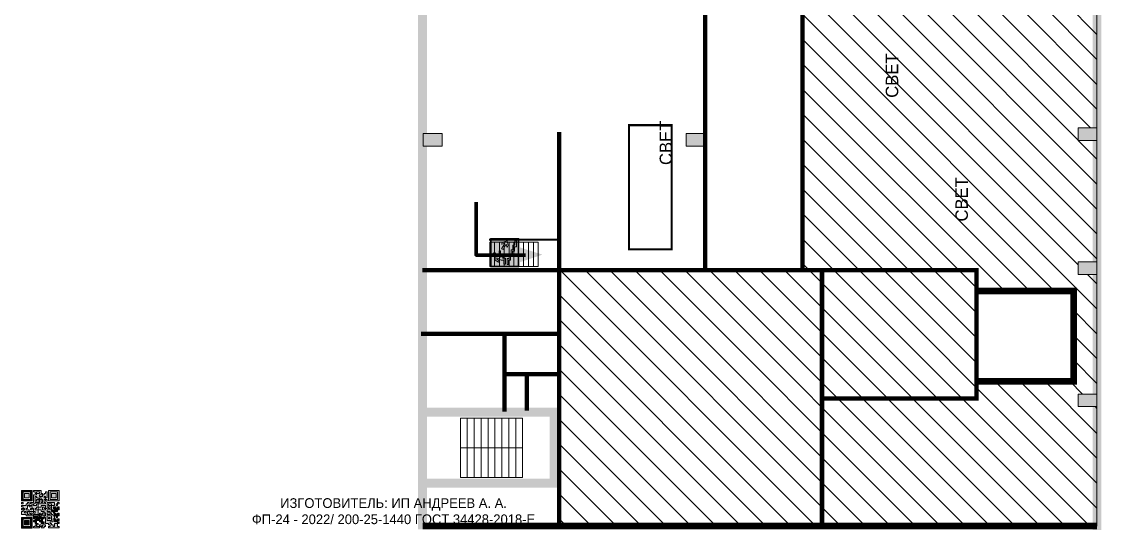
# Model space of a CAD drawing. Header units: millimetres. Extents: x 13114 to 67229, y 22859 to 38520.
# Drawn here: x 22505 to 22816.3, y 30514.3 to 30662 of the extents above; entities that cross this region are included whole.
import ezdxf

# ---------------------------------------------------------------- set-up
doc = ezdxf.new("R2010")
doc.units = ezdxf.units.MM
doc.layers.add('План_Штампы', color=7, linetype='Continuous')
doc.styles.add('обычный', font='arial.ttf')

# ---------------------------------------------------------------- blocks, each defined once
blk = doc.blocks.new('QR')
at = {"lineweight": 0}
h = blk.add_hatch(color=256, dxfattribs=at)
h.dxf.hatch_style = 1
h.paths.add_polyline_path([(9241.16, 2687.38), (9242.01, 2687.38), (9242.01, 2687.83), (9241.59, 2687.83), (9241.59, 2688.68), (9239.45, 2688.68), (9239.45, 2688.25), (9239.86, 2688.25), (9239.86, 2687.83), (9240.29, 2687.83), (9240.29, 2688.25), (9241.16, 2688.25), (9241.16, 2687.83), (9240.29, 2687.83), (9240.29, 2687.38), (9239.45, 2687.38), (9239.45, 2685.22), (9238.57, 2685.22), (9238.57, 2684.8), (9239.02, 2684.8), (9239.02, 2684.37), (9238.13, 2684.37), (9238.13, 2683.92), (9239.02, 2683.92), (9239.02, 2683.5), (9239.44, 2683.5), (9239.44, 2682.64), (9239.87, 2682.64), (9239.87, 2682.18), (9239.44, 2682.18), (9239.44, 2682.64), (9238.13, 2682.64), (9238.13, 2681.76), (9237.71, 2681.76), (9237.71, 2682.64), (9238.13, 2682.64), (9238.13, 2683.07), (9237.27, 2683.07), (9237.27, 2683.51), (9237.71, 2683.51), (9237.71, 2684.37), (9238.13, 2684.37), (9238.13, 2685.22), (9237.71, 2685.22), (9237.71, 2684.8), (9237.28, 2684.8), (9237.28, 2684.38), (9235.98, 2684.38), (9235.98, 2683.92), (9236.4, 2683.92), (9236.4, 2683.49), (9236.84, 2683.49), (9236.84, 2683.07), (9236.4, 2683.07), (9236.4, 2682.64), (9235.98, 2682.64), (9235.98, 2681.76), (9237.29, 2681.76), (9237.29, 2681.33), (9239.43, 2681.33), (9239.43, 2681.76), (9240.74, 2681.76), (9240.74, 2683.05), (9239.87, 2683.05), (9239.87, 2683.5), (9240.29, 2683.5), (9240.29, 2683.91), (9240.74, 2683.91), (9240.74, 2684.81), (9240.29, 2684.81), (9240.29, 2684.79), (9240.29, 2684.37), (9239.45, 2684.37), (9239.45, 2684.8), (9239.87, 2684.8), (9239.87, 2685.21), (9240.74, 2685.21), (9240.74, 2686.1), (9240.29, 2686.1), (9240.29, 2685.64), (9239.86, 2685.64), (9239.86, 2686.95), (9240.29, 2686.95), (9240.29, 2686.52), (9240.74, 2686.52), (9240.74, 2686.1), (9241.16, 2686.1), (9241.16, 2686.53), (9241.59, 2686.53), (9241.59, 2686.1), (9242.02, 2686.1), (9242.02, 2685.21), (9241.59, 2685.21), (9241.59, 2686.1), (9241.16, 2686.1), (9241.16, 2685.21), (9240.74, 2685.21), (9240.74, 2684.81), (9242.89, 2684.81), (9242.89, 2685.22), (9242.47, 2685.22), (9242.47, 2686.11), (9242.89, 2686.11), (9242.89, 2686.52), (9242.46, 2686.52), (9242.46, 2686.95), (9242.89, 2686.95), (9242.89, 2686.52), (9243.32, 2686.52), (9243.32, 2688.26), (9242.9, 2688.26), (9242.9, 2687.83), (9242.47, 2687.83), (9242.47, 2687.38), (9242.01, 2687.38), (9242.01, 2686.94), (9241.16, 2686.94)])
h.paths.add_polyline_path([(9239.02, 2682.18), (9239.02, 2681.76), (9238.54, 2681.76), (9238.54, 2682.18)], flags=16)
h.paths.add_polyline_path([(9237.27, 2682.65), (9237.27, 2682.19), (9236.83, 2682.19), (9236.83, 2682.65)], flags=16)
h = blk.add_hatch(color=256, dxfattribs=at)
h.dxf.hatch_style = 1
h.paths.add_polyline_path([(9238.15, 2687.83), (9236.83, 2687.83), (9236.83, 2686.52), (9238.15, 2686.52)], flags=0)
h.paths.add_polyline_path([(9239.01, 2685.65), (9239.01, 2688.68), (9235.98, 2688.68), (9235.98, 2685.65)])
h.paths.add_polyline_path([(9236.41, 2686.1), (9236.41, 2688.26), (9238.56, 2688.26), (9238.56, 2686.1)], flags=16)
h.paths.add_polyline_path([(9236.83, 2686.52), (9236.83, 2687.83), (9238.15, 2687.83), (9238.15, 2686.52)], flags=0)
h = blk.add_hatch(color=256, dxfattribs=at)
h.dxf.hatch_style = 1
h.paths.add_polyline_path([(9238.15, 2686.52), (9238.15, 2687.83), (9236.83, 2687.83), (9236.83, 2686.52)])
h.paths.add_polyline_path([(9245.91, 2686.52), (9245.91, 2687.83), (9244.59, 2687.83), (9244.59, 2686.52)], flags=0)
h.paths.add_polyline_path([(9246.77, 2685.65), (9246.77, 2688.68), (9243.74, 2688.68), (9243.74, 2685.65)])
h.paths.add_polyline_path([(9244.17, 2686.1), (9244.17, 2688.26), (9246.32, 2688.26), (9246.32, 2686.1)], flags=16)
h.paths.add_polyline_path([(9244.59, 2686.52), (9244.59, 2687.83), (9245.91, 2687.83), (9245.91, 2686.52)], flags=0)
h = blk.add_hatch(color=256, dxfattribs=at)
h.dxf.hatch_style = 1
h.paths.add_polyline_path([(9240.75, 2681.76), (9240.75, 2681.35), (9241.17, 2681.35), (9241.17, 2681.76)])
h.paths.add_polyline_path([(9241.6, 2682.18), (9241.17, 2682.18), (9241.17, 2681.76), (9241.6, 2681.76)])
h.paths.add_polyline_path([(9242.47, 2681.34), (9242.47, 2682.19), (9242.02, 2682.19), (9242.02, 2681.76), (9241.6, 2681.76), (9241.6, 2681.34)])
h.paths.add_polyline_path([(9239.87, 2678.3), (9239.44, 2678.3), (9239.44, 2677.89), (9241.17, 2677.89), (9241.17, 2678.3), (9240.28, 2678.3), (9240.28, 2678.73), (9239.87, 2678.73)])
h.paths.add_polyline_path([(9240.75, 2678.73), (9240.75, 2679.19), (9240.28, 2679.19), (9240.28, 2678.73)])
h.paths.add_polyline_path([(9241.6, 2678.73), (9241.17, 2678.73), (9241.17, 2678.3), (9241.6, 2678.3)])
h.paths.add_polyline_path([(9242.02, 2678.3), (9241.6, 2678.3), (9241.6, 2677.89), (9242.48, 2677.89), (9242.48, 2678.31), (9242.9, 2678.31), (9242.9, 2678.73), (9242.02, 2678.73)])
h.paths.add_polyline_path([(9246.36, 2684.37), (9246.36, 2684.79), (9245.93, 2684.79), (9245.93, 2684.37)])
h.paths.add_polyline_path([(9246.78, 2685.2), (9246.36, 2685.2), (9246.36, 2684.79), (9246.78, 2684.79)])
h.paths.add_polyline_path([(9245.91, 2687.83), (9244.59, 2687.83), (9244.59, 2686.52), (9245.91, 2686.52)])
h = blk.add_hatch(color=256, dxfattribs=at)
h.dxf.hatch_style = 1
h.paths.add_polyline_path([(9243.32, 2686.11), (9242.89, 2686.11), (9242.89, 2685.64), (9243.32, 2685.64)])
h.paths.add_polyline_path([(9239.02, 2683.07), (9239.02, 2683.5), (9238.56, 2683.5), (9238.56, 2683.07)])
h.paths.add_polyline_path([(9236.4, 2684.8), (9236.4, 2685.22), (9235.98, 2685.22), (9235.98, 2684.8)])
h.paths.add_polyline_path([(9236.4, 2683.07), (9236.4, 2683.49), (9235.98, 2683.49), (9235.98, 2683.07)])
h = blk.add_hatch(color=256, dxfattribs=at)
h.dxf.hatch_style = 1
h.paths.add_polyline_path([(9243.32, 2682.64), (9243.32, 2683.07), (9244.62, 2683.07), (9244.62, 2684.37), (9243.74, 2684.37), (9243.74, 2684.8), (9244.62, 2684.8), (9244.62, 2684.37), (9245.48, 2684.37), (9245.48, 2685.22), (9243.32, 2685.22), (9243.32, 2683.5), (9242.89, 2683.5), (9242.89, 2683.06), (9242.01, 2683.06), (9242.01, 2683.91), (9242.47, 2683.91), (9242.47, 2683.5), (9242.89, 2683.5), (9242.89, 2684.38), (9241.59, 2684.38), (9241.59, 2683.91), (9240.74, 2683.91), (9240.74, 2683.05), (9241.59, 2683.05), (9241.59, 2682.64), (9242.47, 2682.64), (9242.47, 2682.19), (9242.91, 2682.19), (9242.91, 2681.34), (9242.48, 2681.34), (9242.48, 2680.91), (9242.91, 2680.91), (9242.91, 2679.17), (9243.75, 2679.17), (9243.75, 2678.73), (9244.2, 2678.73), (9244.2, 2678.3), (9243.75, 2678.3), (9243.75, 2677.88), (9246.78, 2677.88), (9246.78, 2678.3), (9246.35, 2678.3), (9246.35, 2679.19), (9245.48, 2679.19), (9245.48, 2678.31), (9245.05, 2678.31), (9245.05, 2678.73), (9244.62, 2678.73), (9244.62, 2679.19), (9244.2, 2679.19), (9244.2, 2679.61), (9245.05, 2679.61), (9245.05, 2680.46), (9245.48, 2680.46), (9245.48, 2681.34), (9245.04, 2681.34), (9245.04, 2681.76), (9244.63, 2681.76), (9244.63, 2682.19), (9244.21, 2682.19), (9244.21, 2681.76), (9243.32, 2681.76), (9243.32, 2682.19), (9244.21, 2682.19), (9244.21, 2682.64)])
h.paths.add_polyline_path([(9243.75, 2683.49), (9243.75, 2683.92), (9244.21, 2683.92), (9244.21, 2683.49)], flags=16)
h.paths.add_polyline_path([(9243.32, 2681.34), (9244.63, 2681.34), (9244.63, 2680.04), (9243.32, 2680.04)], flags=16)
h.paths.add_polyline_path([(9243.76, 2680.89), (9244.18, 2680.89), (9244.18, 2680.48), (9243.76, 2680.48)], flags=0)
h = blk.add_hatch(color=256, dxfattribs=at)
h.dxf.hatch_style = 1
h.paths.add_polyline_path([(9246.36, 2683.07), (9246.78, 2683.07), (9246.78, 2683.92), (9246.36, 2683.92), (9246.36, 2683.49), (9245.92, 2683.49), (9245.92, 2683.92), (9245.06, 2683.92), (9245.06, 2683.49), (9245.48, 2683.49), (9245.48, 2683.07), (9244.62, 2683.07), (9244.62, 2682.65), (9245.05, 2682.65), (9245.05, 2682.18), (9245.48, 2682.18), (9245.48, 2682.65), (9246.36, 2682.65)])
h.paths.add_polyline_path([(9246.78, 2682.18), (9246.36, 2682.18), (9246.36, 2681.75), (9245.92, 2681.75), (9245.92, 2682.18), (9245.48, 2682.18), (9245.48, 2681.34), (9245.48, 2681.34), (9245.94, 2681.34), (9245.94, 2680.91), (9246.36, 2680.91), (9246.36, 2681.34), (9246.78, 2681.34)])
h = blk.add_hatch(color=256, dxfattribs=at)
h.dxf.hatch_style = 1
h.paths.add_polyline_path([(9235.98, 2680.9), (9235.98, 2677.86), (9239.02, 2677.86), (9239.02, 2680.9)])
h.paths.add_polyline_path([(9238.57, 2680.48), (9238.57, 2678.32), (9236.41, 2678.32), (9236.41, 2680.48)], flags=16)
h.paths.add_polyline_path([(9238.15, 2680.05), (9238.15, 2678.74), (9236.83, 2678.74), (9236.83, 2680.05)], flags=0)
h = blk.add_hatch(color=256, dxfattribs=at)
h.dxf.hatch_style = 1
h.paths.add_polyline_path([(9242.02, 2680.46), (9242.48, 2680.46), (9242.48, 2680.91), (9241.58, 2680.91), (9241.58, 2681.35), (9241.17, 2681.35), (9241.17, 2680.91), (9240.75, 2680.91), (9240.75, 2681.33), (9239.43, 2681.33), (9239.43, 2680.46), (9239.86, 2680.46), (9239.86, 2680.92), (9240.3, 2680.92), (9240.3, 2680.46), (9239.86, 2680.46), (9239.86, 2680.04), (9239.44, 2680.04), (9239.44, 2679.62), (9239.86, 2679.62), (9239.86, 2679.19), (9240.29, 2679.19), (9240.29, 2680.03), (9241.18, 2680.03), (9241.18, 2680.47), (9241.6, 2680.47), (9241.6, 2680.03), (9241.18, 2680.03), (9241.18, 2679.61), (9241.6, 2679.61), (9241.6, 2679.19), (9242.47, 2679.19), (9242.47, 2679.6), (9242.02, 2679.6)])
h = blk.add_hatch(color=256, dxfattribs=at)
h.dxf.hatch_style = 1
h.paths.add_polyline_path([(9244.18, 2680.48), (9244.18, 2680.89), (9243.76, 2680.89), (9243.76, 2680.48)])
h = blk.add_hatch(color=256, dxfattribs=at)
h.dxf.hatch_style = 1
h.paths.add_polyline_path([(9245.93, 2680.04), (9245.93, 2680.46), (9245.48, 2680.46), (9245.48, 2679.62), (9246.35, 2679.62), (9246.35, 2680.04)])
h.paths.add_polyline_path([(9246.78, 2680.04), (9246.78, 2680.46), (9246.35, 2680.46), (9246.35, 2680.04)])
h.paths.add_polyline_path([(9246.78, 2679.18), (9246.78, 2679.62), (9246.35, 2679.62), (9246.35, 2679.18)])
h = blk.add_hatch(color=256, dxfattribs=at)
h.dxf.hatch_style = 1
h.paths.add_polyline_path([(9238.15, 2680.05), (9236.83, 2680.05), (9236.83, 2678.74), (9238.15, 2678.74)])
for points in [[(9237.71, 2685.22), (9238.13, 2685.22), (9238.13, 2684.37), (9237.71, 2684.37), (9237.71, 2683.51), (9237.27, 2683.51), (9237.27, 2683.07), (9238.13, 2683.07), (9238.13, 2682.64), (9237.71, 2682.64), (9237.71, 2681.76), (9238.13, 2681.76), (9238.13, 2682.64), (9239.44, 2682.64), (9239.44, 2683.5), (9239.02, 2683.5), (9239.02, 2683.07), (9238.56, 2683.07), (9238.56, 2683.5), (9239.02, 2683.5), (9239.02, 2683.92), (9238.13, 2683.92), (9238.13, 2684.37), (9239.02, 2684.37), (9239.02, 2684.8), (9238.57, 2684.8), (9238.57, 2685.22), (9239.45, 2685.22), (9239.45, 2687.38), (9240.29, 2687.38), (9240.29, 2687.83), (9239.86, 2687.83), (9239.86, 2688.25), (9239.45, 2688.25), (9239.45, 2688.68), (9241.59, 2688.68), (9241.59, 2687.83), (9242.01, 2687.83), (9242.01, 2687.38), (9242.47, 2687.38), (9242.47, 2687.83), (9242.9, 2687.83), (9242.9, 2688.26), (9243.32, 2688.26), (9243.32, 2686.52), (9242.89, 2686.52), (9242.89, 2686.11), (9243.32, 2686.11), (9243.32, 2685.64), (9242.89, 2685.64), (9242.89, 2686.11), (9242.47, 2686.11), (9242.47, 2685.22), (9242.89, 2685.22), (9242.89, 2684.81), (9240.74, 2684.81), (9240.74, 2683.91), (9241.59, 2683.91), (9241.59, 2684.38), (9242.89, 2684.38), (9242.89, 2683.5), (9242.47, 2683.5), (9242.47, 2683.91), (9242.01, 2683.91), (9242.01, 2683.06), (9242.89, 2683.06), (9242.89, 2683.5), (9243.32, 2683.5), (9243.32, 2685.22), (9245.48, 2685.22), (9245.48, 2684.37), (9244.62, 2684.37), (9244.62, 2683.07), (9245.48, 2683.07), (9245.48, 2683.49), (9245.06, 2683.49), (9245.06, 2683.92), (9245.92, 2683.92), (9245.92, 2683.49), (9246.36, 2683.49), (9246.36, 2683.92), (9246.78, 2683.92), (9246.78, 2683.07), (9246.36, 2683.07), (9246.36, 2682.65), (9245.48, 2682.65), (9245.48, 2682.18), (9245.92, 2682.18), (9245.92, 2681.75), (9246.36, 2681.75), (9246.36, 2682.18), (9246.78, 2682.18), (9246.78, 2681.34), (9246.36, 2681.34), (9246.36, 2680.91), (9245.94, 2680.91), (9245.94, 2681.34), (9245.48, 2681.34), (9245.48, 2680.46), (9245.93, 2680.46), (9245.93, 2680.04), (9246.35, 2680.04), (9246.35, 2680.46), (9246.78, 2680.46), (9246.78, 2680.04), (9246.78, 2680.04), (9246.35, 2680.04), (9246.35, 2679.62), (9246.78, 2679.62), (9246.78, 2679.18), (9246.35, 2679.18), (9246.35, 2678.3), (9246.78, 2678.3), (9246.78, 2677.88), (9243.75, 2677.88), (9243.75, 2678.3), (9244.2, 2678.3), (9244.2, 2678.73), (9243.75, 2678.73), (9243.75, 2679.17), (9242.91, 2679.17), (9242.91, 2680.91), (9242.48, 2680.91), (9242.48, 2680.46), (9242.02, 2680.46), (9242.02, 2679.6), (9242.47, 2679.6), (9242.47, 2679.19), (9241.6, 2679.19), (9241.6, 2679.61), (9241.18, 2679.61), (9241.18, 2680.03), (9240.29, 2680.03), (9240.29, 2679.19), (9240.75, 2679.19), (9240.75, 2678.73), (9240.28, 2678.73), (9240.28, 2678.3), (9241.17, 2678.3), (9241.17, 2678.73), (9241.6, 2678.73), (9241.6, 2678.3), (9242.02, 2678.3), (9242.02, 2678.73), (9242.9, 2678.73), (9242.9, 2678.31), (9242.48, 2678.31), (9242.48, 2677.89), (9241.6, 2677.89), (9241.6, 2678.3), (9241.17, 2678.3), (9241.17, 2677.89), (9239.44, 2677.89), (9239.44, 2678.3), (9239.87, 2678.3), (9239.87, 2678.73), (9240.28, 2678.73), (9240.28, 2679.19), (9240.29, 2679.19), (9239.86, 2679.19), (9239.86, 2679.62), (9239.44, 2679.62), (9239.44, 2680.04), (9239.86, 2680.04), (9239.86, 2680.46), (9239.43, 2680.46), (9239.43, 2681.33), (9237.29, 2681.33), (9237.29, 2681.76), (9235.98, 2681.76), (9235.98, 2682.64), (9236.4, 2682.64), (9236.4, 2683.07), (9235.98, 2683.07), (9235.98, 2683.49), (9236.4, 2683.49), (9236.4, 2683.92), (9235.98, 2683.92), (9235.98, 2684.38), (9237.28, 2684.38), (9237.28, 2684.8), (9237.71, 2684.8), (9237.71, 2685.22), (9237.92, 2685.22)], [(9240.74, 2686.1), (9240.74, 2686.52), (9240.29, 2686.52), (9240.29, 2686.95), (9239.86, 2686.95), (9239.86, 2685.64), (9240.29, 2685.64), (9240.29, 2686.1), (9240.74, 2686.1), (9240.74, 2686.52)], [(9240.74, 2685.21), (9239.87, 2685.21), (9239.87, 2684.8), (9239.45, 2684.8), (9239.45, 2684.37), (9240.29, 2684.37), (9240.29, 2684.79), (9240.29, 2684.81), (9240.74, 2684.81), (9240.74, 2685.21), (9239.87, 2685.21)], [(9240.74, 2683.91), (9240.29, 2683.91), (9240.29, 2683.5), (9239.87, 2683.5), (9239.87, 2683.05), (9240.74, 2683.05), (9240.74, 2683.91)], [(9244.62, 2684.37), (9244.62, 2684.8), (9243.74, 2684.8), (9243.74, 2684.37), (9244.62, 2684.37)], [(9240.74, 2683.05), (9240.74, 2681.76), (9239.43, 2681.76), (9239.43, 2681.33), (9240.75, 2681.33), (9240.75, 2681.35), (9240.75, 2680.91), (9241.17, 2680.91), (9241.17, 2681.35), (9241.58, 2681.35), (9241.58, 2680.91), (9242.48, 2680.91), (9242.48, 2681.34), (9242.91, 2681.34), (9242.91, 2682.19), (9242.47, 2682.19), (9242.47, 2682.64), (9241.59, 2682.64), (9241.59, 2683.05), (9240.74, 2683.05)], [(9239.86, 2680.46), (9239.86, 2680.92), (9240.3, 2680.92), (9240.3, 2680.46), (9239.86, 2680.46)], [(9241.6, 2681.76), (9242.02, 2681.76), (9242.02, 2682.19), (9242.47, 2682.19), (9242.47, 2681.34), (9241.6, 2681.34), (9241.6, 2681.76)], [(9244.62, 2683.07), (9243.32, 2683.07), (9243.32, 2682.64), (9244.21, 2682.64), (9244.21, 2682.19), (9243.32, 2682.19), (9243.32, 2681.76), (9244.21, 2681.76), (9244.21, 2682.19), (9244.63, 2682.19), (9244.63, 2681.76), (9245.04, 2681.76), (9245.04, 2681.34), (9245.48, 2681.34)], [(9245.48, 2680.46), (9245.05, 2680.46), (9245.05, 2679.61), (9244.2, 2679.61), (9244.2, 2679.19), (9244.62, 2679.19), (9244.62, 2678.73), (9245.05, 2678.73), (9245.05, 2678.31), (9245.48, 2678.31), (9245.48, 2679.19), (9246.35, 2679.19), (9246.35, 2679.07)], [(9245.48, 2682.18), (9245.05, 2682.18), (9245.05, 2682.65), (9244.62, 2682.65), (9244.62, 2683.07)], [(9245.48, 2682.18), (9245.48, 2681.34)], [(9246.35, 2679.62), (9245.48, 2679.62), (9245.48, 2680.46)], [(9245.48, 2680.46), (9245.48, 2679.62), (9246.35, 2679.62), (9246.35, 2680.04), (9245.93, 2680.04), (9245.93, 2680.46), (9245.48, 2680.46), (9245.48, 2679.62)], [(9246.35, 2679.62), (9246.35, 2679.18)]]:
    blk.add_lwpolyline(points, dxfattribs=at)
for points in [[(9235.98, 2685.65), (9239.01, 2685.65), (9239.01, 2688.68), (9235.98, 2688.68)], [(9236.41, 2688.26), (9238.56, 2688.26), (9238.56, 2686.1), (9236.41, 2686.1)], [(9236.83, 2687.83), (9238.15, 2687.83), (9238.15, 2686.52), (9236.83, 2686.52)], [(9240.29, 2687.83), (9241.16, 2687.83), (9241.16, 2688.25), (9240.29, 2688.25)], [(9240.29, 2688.25), (9241.16, 2688.25), (9241.16, 2687.83), (9240.29, 2687.83)], [(9242.01, 2687.38), (9241.16, 2687.38), (9241.16, 2686.94), (9242.01, 2686.94)], [(9241.16, 2687.38), (9242.01, 2687.38), (9242.01, 2686.94), (9241.16, 2686.94)], [(9241.16, 2686.53), (9241.59, 2686.53), (9241.59, 2686.1), (9241.16, 2686.1)], [(9242.89, 2686.52), (9242.46, 2686.52), (9242.46, 2686.95), (9242.89, 2686.95)], [(9243.74, 2685.65), (9246.77, 2685.65), (9246.77, 2688.68), (9243.74, 2688.68)], [(9244.17, 2688.26), (9246.32, 2688.26), (9246.32, 2686.1), (9244.17, 2686.1)], [(9244.59, 2687.83), (9245.91, 2687.83), (9245.91, 2686.52), (9244.59, 2686.52)], [(9235.98, 2684.8), (9236.4, 2684.8), (9236.4, 2685.22), (9235.98, 2685.22)], [(9236.4, 2683.07), (9236.84, 2683.07), (9236.84, 2683.49), (9236.4, 2683.49)], [(9241.16, 2686.1), (9240.74, 2686.1), (9240.74, 2685.21), (9241.16, 2685.21)], [(9241.59, 2686.1), (9242.02, 2686.1), (9242.02, 2685.21), (9241.59, 2685.21)], [(9243.75, 2683.92), (9244.21, 2683.92), (9244.21, 2683.49), (9243.75, 2683.49)], [(9245.93, 2684.79), (9246.36, 2684.79), (9246.36, 2684.37), (9245.93, 2684.37)], [(9246.36, 2685.2), (9246.78, 2685.2), (9246.78, 2684.79), (9246.36, 2684.79)], [(9235.98, 2677.86), (9239.02, 2677.86), (9239.02, 2680.9), (9235.98, 2680.9)], [(9236.41, 2680.48), (9238.57, 2680.48), (9238.57, 2678.32), (9236.41, 2678.32)], [(9236.83, 2682.19), (9237.27, 2682.19), (9237.27, 2682.65), (9236.83, 2682.65)], [(9238.54, 2682.18), (9239.02, 2682.18), (9239.02, 2681.76), (9238.54, 2681.76)], [(9239.44, 2682.64), (9239.87, 2682.64), (9239.87, 2682.18), (9239.44, 2682.18)], [(9240.75, 2681.76), (9241.17, 2681.76), (9241.17, 2681.35), (9240.75, 2681.35)], [(9241.17, 2682.18), (9241.6, 2682.18), (9241.6, 2681.76), (9241.17, 2681.76)], [(9241.18, 2680.03), (9241.6, 2680.03), (9241.6, 2680.47), (9241.18, 2680.47)], [(9243.32, 2680.04), (9244.63, 2680.04), (9244.63, 2681.34), (9243.32, 2681.34)], [(9243.76, 2680.89), (9244.18, 2680.89), (9244.18, 2680.48), (9243.76, 2680.48)], [(9236.83, 2680.05), (9238.15, 2680.05), (9238.15, 2678.74), (9236.83, 2678.74)]]:
    blk.add_lwpolyline(points, close=True, dxfattribs=at)
blk = doc.blocks.new('вниз')
at = {"lineweight": 0, "true_color": 0xffffff}
h = blk.add_hatch(color=7, dxfattribs=at)
h.dxf.hatch_style = 1
h.paths.add_polyline_path([(40994.51, -4472.22), (40986.51, -4472.22), (40986.51, -4480.22), (40994.51, -4480.22)])
h.paths.add_polyline_path([(40994.31, -4472.42), (40994.31, -4480.01), (40986.71, -4480.01), (40986.71, -4472.42)], flags=16)
h.paths.add_polyline_path([(40988.43, -4473.53), (40989.43, -4473.53), (40990.19, -4473.96), (40990.19, -4474.6), (40991, -4474.6), (40991, -4475.06), (40989.73, -4475.06), (40989.73, -4474.46), (40989.3, -4475.18), (40990.17, -4475.7), (40990.17, -4477.11), (40989.63, -4477.11), (40989.63, -4476.01), (40988.94, -4475.59), (40988.94, -4476.46), (40988.94, -4476.46), (40987.47, -4476.46), (40987.26, -4476.46), (40987.26, -4475.92), (40988.4, -4475.92), (40988.4, -4475.2), (40989.1, -4473.99), (40988.66, -4473.99), (40988.24, -4474.7), (40987.86, -4474.47), (40988.41, -4473.56)], flags=0)
h.paths.add_polyline_path([(40990.55, -4473.29, -1), (40989.69, -4473.29, -1)], flags=0)
h.paths.add_polyline_path([(40988.85, -4476.89), (40988.85, -4477.43), (40990.1, -4477.43), (40990.1, -4477.99), (40991.34, -4477.99), (40991.34, -4478.54), (40992.59, -4478.54), (40992.59, -4479.09), (40993.83, -4479.09), (40993.83, -4479.52), (40992.17, -4479.52), (40992.17, -4478.97), (40990.91, -4478.97), (40990.91, -4478.41), (40989.68, -4478.41), (40989.68, -4477.86), (40988.43, -4477.86), (40988.43, -4477.31), (40987.6, -4477.31), (40987.18, -4477.31), (40987.18, -4476.89)], flags=0)
h.paths.add_polyline_path([(40991.61, -4475.33), (40993.12, -4476.2), (40992.9, -4475.27), (40993.48, -4475.6), (40993.83, -4476.88), (40992.56, -4477.22), (40991.97, -4476.88), (40992.9, -4476.61), (40991.38, -4475.74), (40991.58, -4475.39)], flags=0)
h.paths.add_polyline_path([(40990.19, -4473.96), (40989.43, -4473.53), (40988.43, -4473.53), (40988.41, -4473.56), (40987.86, -4474.47), (40988.24, -4474.7), (40988.66, -4473.99), (40989.1, -4473.99), (40988.4, -4475.2), (40988.4, -4475.92), (40987.26, -4475.92), (40987.26, -4476.46), (40987.47, -4476.46), (40988.94, -4476.46), (40988.94, -4476.27), (40988.94, -4475.59), (40989.63, -4476.01), (40989.63, -4477.11), (40990.17, -4477.11), (40990.17, -4475.7), (40989.3, -4475.18), (40989.73, -4474.46), (40989.73, -4475.06), (40991, -4475.06), (40991, -4474.6), (40990.19, -4474.6)], flags=0)
h.paths.add_polyline_path([(40990.55, -4473.29, 1), (40989.69, -4473.29, 1)], flags=0)
h.paths.add_polyline_path([(40991.61, -4475.33), (40991.58, -4475.39), (40991.38, -4475.74), (40992.9, -4476.61), (40991.97, -4476.88), (40992.56, -4477.22), (40993.83, -4476.88), (40993.48, -4475.6), (40992.9, -4475.27), (40993.12, -4476.2)], flags=0)
h.paths.add_polyline_path([(40990.1, -4477.43), (40988.85, -4477.43), (40988.85, -4476.89), (40987.18, -4476.89), (40987.18, -4477.31), (40987.6, -4477.31), (40988.43, -4477.31), (40988.43, -4477.86), (40989.68, -4477.86), (40989.68, -4478.41), (40990.91, -4478.41), (40990.91, -4478.97), (40992.17, -4478.97), (40992.17, -4479.52), (40993.83, -4479.52), (40993.83, -4479.09), (40992.59, -4479.09), (40992.59, -4478.54), (40991.34, -4478.54), (40991.34, -4477.99), (40990.1, -4477.99)], flags=0)
at = {"lineweight": 0}
h = blk.add_hatch(color=126, dxfattribs=at)
h.dxf.hatch_style = 1
h.paths.add_polyline_path([(40994.31, -4472.42), (40986.71, -4472.42), (40986.71, -4480.01), (40994.31, -4480.01)])
h.paths.add_polyline_path([(40988.43, -4473.53), (40989.43, -4473.53), (40990.19, -4473.96), (40990.19, -4474.6), (40991, -4474.6), (40991, -4475.06), (40989.73, -4475.06), (40989.73, -4474.46), (40989.3, -4475.18), (40990.17, -4475.7), (40990.17, -4477.11), (40989.63, -4477.11), (40989.63, -4476.01), (40988.94, -4475.59), (40988.94, -4476.46), (40988.94, -4476.46), (40987.47, -4476.46), (40987.26, -4476.46), (40987.26, -4475.92), (40988.4, -4475.92), (40988.4, -4475.2), (40989.1, -4473.99), (40988.66, -4473.99), (40988.24, -4474.7), (40987.86, -4474.47), (40988.41, -4473.56)], flags=16)
h.paths.add_polyline_path([(40990.55, -4473.29, -1), (40989.69, -4473.29, -1)], flags=16)
h.paths.add_polyline_path([(40988.85, -4476.89), (40988.85, -4477.43), (40990.1, -4477.43), (40990.1, -4477.99), (40991.34, -4477.99), (40991.34, -4478.54), (40992.59, -4478.54), (40992.59, -4479.09), (40993.83, -4479.09), (40993.83, -4479.52), (40992.17, -4479.52), (40992.17, -4478.97), (40990.91, -4478.97), (40990.91, -4478.41), (40989.68, -4478.41), (40989.68, -4477.86), (40988.43, -4477.86), (40988.43, -4477.31), (40987.6, -4477.31), (40987.18, -4477.31), (40987.18, -4476.89)], flags=16)
h.paths.add_polyline_path([(40991.61, -4475.33), (40993.12, -4476.2), (40992.9, -4475.27), (40993.48, -4475.6), (40993.83, -4476.88), (40992.56, -4477.22), (40991.97, -4476.88), (40992.9, -4476.61), (40991.38, -4475.74), (40991.58, -4475.39)], flags=16)
at = {"lineweight": 0, "true_color": 0xffffff}
h = blk.add_hatch(color=7, dxfattribs=at)
h.dxf.hatch_style = 1
h.paths.add_polyline_path([(40989.73, -4474.46), (40989.73, -4475.06), (40991, -4475.06), (40991, -4474.6), (40990.19, -4474.6), (40990.19, -4473.96), (40989.43, -4473.53), (40988.43, -4473.53), (40988.41, -4473.56), (40987.86, -4474.47), (40988.24, -4474.7), (40988.66, -4473.99), (40989.1, -4473.99), (40988.4, -4475.2), (40988.4, -4475.92), (40987.26, -4475.92), (40987.26, -4476.46), (40987.47, -4476.46), (40988.94, -4476.46), (40988.94, -4475.59), (40989.63, -4476.01), (40989.63, -4477.11), (40990.17, -4477.11), (40990.17, -4475.7), (40989.3, -4475.18)])
h.paths.add_polyline_path([(40989.69, -4473.29, 1), (40990.55, -4473.29, 1)])
h.paths.add_polyline_path([(40991.61, -4475.33), (40991.58, -4475.39), (40991.38, -4475.74), (40992.9, -4476.61), (40991.97, -4476.88), (40992.56, -4477.22), (40993.83, -4476.88), (40993.48, -4475.6), (40992.9, -4475.27), (40993.12, -4476.2)])
h.paths.add_polyline_path([(40990.1, -4477.43), (40988.85, -4477.43), (40988.85, -4476.89), (40987.18, -4476.89), (40987.18, -4477.31), (40987.6, -4477.31), (40988.43, -4477.31), (40988.43, -4477.86), (40989.68, -4477.86), (40989.68, -4478.41), (40990.91, -4478.41), (40990.91, -4478.97), (40992.17, -4478.97), (40992.17, -4479.52), (40993.83, -4479.52), (40993.83, -4479.09), (40992.59, -4479.09), (40992.59, -4478.54), (40991.34, -4478.54), (40991.34, -4477.99), (40990.1, -4477.99)])
at = {"color": 126, "lineweight": 0}
for points in [[(40986.51, -4472.22), (40994.51, -4472.22), (40994.51, -4480.22), (40986.51, -4480.22)], [(40986.71, -4472.42), (40994.31, -4472.42), (40994.31, -4480.01), (40986.71, -4480.01)]]:
    blk.add_lwpolyline(points, close=True, dxfattribs=at)
for points in [[(40987.47, -4476.46), (40987.26, -4476.46), (40987.26, -4475.92), (40988.4, -4475.92), (40988.4, -4475.2), (40989.1, -4473.99), (40988.66, -4473.99), (40988.24, -4474.7), (40987.86, -4474.47), (40988.41, -4473.56), (40988.43, -4473.53), (40989.43, -4473.53), (40990.19, -4473.96), (40990.19, -4474.6), (40991, -4474.6), (40991, -4475.06), (40989.73, -4475.06), (40989.73, -4474.46), (40989.3, -4475.18), (40990.17, -4475.7), (40990.17, -4477.11), (40989.63, -4477.11), (40989.63, -4476.01), (40988.94, -4475.59), (40988.94, -4476.46)], [(40987.6, -4477.31), (40987.18, -4477.31), (40987.18, -4476.89), (40988.85, -4476.89), (40988.85, -4477.43), (40990.1, -4477.43), (40990.1, -4477.99), (40991.34, -4477.99), (40991.34, -4478.54), (40992.59, -4478.54), (40992.59, -4479.09), (40993.83, -4479.09), (40993.83, -4479.52), (40992.17, -4479.52), (40992.17, -4478.97), (40990.91, -4478.97), (40990.91, -4478.41), (40989.68, -4478.41), (40989.68, -4477.86), (40988.43, -4477.86), (40988.43, -4477.31), (40987.6, -4477.31)], [(40987.47, -4476.46), (40988.94, -4476.46), (40988.94, -4476.27)], [(40991.58, -4475.39), (40991.38, -4475.74), (40992.9, -4476.61), (40991.97, -4476.88), (40992.56, -4477.22), (40993.83, -4476.88), (40993.48, -4475.6), (40992.9, -4475.27), (40993.12, -4476.2), (40991.61, -4475.33), (40991.58, -4475.39)]]:
    blk.add_lwpolyline(points, dxfattribs=at)
blk.add_circle((40990.12, -4473.29), 0.432, dxfattribs=at)

msp = doc.modelspace()

# ---------------------------------------------------------------- hatches: boundary and pattern name
at = {"lineweight": 0}
h = msp.add_hatch(dxfattribs=at)
h.set_pattern_fill('ANSI31', color=256, scale=1.6, angle=90)
h.set_pattern_definition([(135, (36525.786, -2902.4), (-3.59210245, -3.59210245), [])])
h.paths.add_polyline_path([(22702.08, 30590.39), (22660.01, 30590.39), (22660.01, 30516.67), (22815.02, 30516.67), (22735.74, 30517.12), (22735.74, 30590.39)])
h.paths.add_polyline_path([(22735.74, 30553.42), (22735.74, 30517.12), (22815.02, 30516.67), (22815.02, 30551.09), (22809.56, 30551.09), (22809.56, 30554.7), (22815.02, 30554.7), (22815.02, 30589.22), (22809.56, 30589.22), (22809.56, 30592.82), (22815.02, 30592.82), (22815.02, 30627.83), (22809.56, 30627.83), (22809.56, 30631.44), (22815.02, 30631.44), (22815.02, 30667.54), (22730.63, 30667.54), (22730.11, 30590.39), (22735.74, 30590.39), (22780.28, 30590.39), (22780.28, 30584.42), (22808.33, 30584.42), (22808.33, 30558.42), (22780.28, 30558.42), (22780.28, 30553.42)])
h.paths.add_polyline_path([(22735.74, 30590.39), (22735.74, 30553.42), (22780.28, 30553.42), (22780.28, 30590.39)], flags=17)
h.paths.add_polyline_path([(22730.63, 30706.17), (22730.63, 30668.14), (22743.95, 30668.14), (22743.95, 30706.17)])
h.paths.add_polyline_path([(22693.76, 30544.89), (22693.76, 30559.81), (22685.43, 30559.81), (22685.43, 30544.89)], flags=24)
h.paths.add_polyline_path([(22779.02, 30528.6), (22779.02, 30543.52), (22770.69, 30543.52), (22770.69, 30528.6)], flags=24)
h.paths.add_polyline_path([(22770.54, 30620.58), (22770.54, 30635.5), (22762.2, 30635.5), (22762.2, 30620.58)], flags=24)
h.paths.add_polyline_path([(22758.94, 30564.26), (22758.94, 30579.18), (22750.61, 30579.18), (22750.61, 30564.26)], flags=24)
h.paths.add_polyline_path([(22742, 30678.47), (22742, 30693.39), (22733.67, 30693.39), (22733.67, 30678.47)], flags=24)
h = msp.add_hatch(color=256, dxfattribs=at)
h.dxf.hatch_style = 1
h.paths.add_polyline_path([(22809.56, 30627.83), (22815.02, 30627.83), (22815.02, 30631.44), (22809.56, 30631.44)])
h = msp.add_hatch(color=256, dxfattribs=at)
h.dxf.hatch_style = 1
h.paths.add_polyline_path([(22620.75, 30626.18), (22626.22, 30626.18), (22626.22, 30629.79), (22620.75, 30629.79)])
h = msp.add_hatch(color=256, dxfattribs=at)
h.dxf.hatch_style = 1
h.paths.add_polyline_path([(22696.62, 30626.18), (22702.08, 30626.18), (22702.08, 30629.79), (22696.62, 30629.79)])
h = msp.add_hatch(color=256, dxfattribs=at)
h.dxf.hatch_style = 1
h.paths.add_polyline_path([(22809.56, 30589.22), (22815.02, 30589.22), (22815.02, 30592.82), (22809.56, 30592.82)])
h = msp.add_hatch(color=256, dxfattribs=at)
h.dxf.hatch_style = 1
h.paths.add_polyline_path([(22809.56, 30551.09), (22815.02, 30551.09), (22815.02, 30554.7), (22809.56, 30554.7)])

# ---------------------------------------------------------------- linework, layer by layer
for points, const_width in [([(22620.6, 30515.7), (22620.57, 30824.64)], 2.56), ([(22702.08, 30590.39), (22702.08, 30823.27), (22736.05, 30823.27), (22621.71, 30823.27)], 1.28), ([(22815.02, 30824.55), (22815.02, 30515.56)], 2.56), ([(22730.11, 30590.39), (22730.11, 30667.54)], 1.28), ([(22660.01, 30516.67), (22660.01, 30630.23), (22660.01, 30590.39), (22620.5, 30590.39), (22780.28, 30590.39), (22780.28, 30553.42), (22735.74, 30553.42), (22735.74, 30590.39), (22735.74, 30517.12)], 1.28), ([(22639.8, 30599.2), (22659.38, 30599.2)], 0.64), ([(22780.28, 30558.42), (22808.33, 30558.42), (22808.33, 30584.42), (22780.28, 30584.42)], 1.92), ([(22660.01, 30572.07), (22620.16, 30572.07), (22644.24, 30572.07), (22644.24, 30549.63), (22644.24, 30560.47), (22660.01, 30560.47), (22650.66, 30560.47), (22650.66, 30549.97)], 1.28), ([(22620.62, 30529.04), (22658.54, 30529.04), (22658.54, 30549.48), (22620.41, 30549.48)], 2.56), ([(22620.62, 30516.67), (22815.02, 30516.67)], 1.92)]:
    msp.add_lwpolyline(points, dxfattribs=dict(at, const_width=const_width))
msp.add_lwpolyline([(22730.11, 30667.54), (22815.02, 30667.54), (22815.02, 30516.67), (22735.74, 30517.12), (22735.74, 30590.39), (22702.08, 30590.39), (22702.08, 30823.27), (22736.05, 30823.27), (22736.05, 30706.77), (22730.63, 30706.17), (22730.63, 30668.14), (22730.11, 30590.39)], dxfattribs=at)
at = {"lineweight": 0, "const_width": 0.64}
msp.add_lwpolyline([(22680.12, 30596.43), (22680.12, 30632.19), (22692.4, 30632.19), (22692.4, 30596.43)], close=True, dxfattribs=at)
at = {"lineweight": 0}
for points in [[(22815.02, 30627.83), (22815.02, 30631.44), (22809.56, 30631.44), (22809.56, 30627.83)], [(22626.22, 30626.18), (22626.22, 30629.79), (22620.75, 30629.79), (22620.75, 30626.18)], [(22702.08, 30626.18), (22702.08, 30629.79), (22696.62, 30629.79), (22696.62, 30626.18)], [(22641.35, 30591.5), (22641.35, 30598.53), (22639.95, 30598.53), (22639.95, 30591.5)], [(22642.75, 30591.5), (22642.75, 30598.53), (22641.35, 30598.53), (22641.35, 30591.5)], [(22644.15, 30591.5), (22644.15, 30598.53), (22642.75, 30598.53), (22642.75, 30591.5)], [(22645.54, 30591.5), (22645.54, 30598.53), (22644.15, 30598.53), (22644.15, 30591.5)], [(22646.94, 30591.5), (22646.94, 30598.53), (22645.54, 30598.53), (22645.54, 30591.5)], [(22648.34, 30591.5), (22648.34, 30598.53), (22646.94, 30598.53), (22646.94, 30591.5)], [(22649.74, 30591.5), (22649.74, 30598.53), (22648.34, 30598.53), (22648.34, 30591.5)], [(22651.14, 30591.5), (22651.14, 30598.53), (22649.74, 30598.53), (22649.74, 30591.5)], [(22652.54, 30591.5), (22652.54, 30598.53), (22651.14, 30598.53), (22651.14, 30591.5)], [(22653.93, 30591.5), (22653.93, 30598.53), (22652.54, 30598.53), (22652.54, 30591.5)], [(22815.02, 30589.22), (22815.02, 30592.82), (22809.56, 30592.82), (22809.56, 30589.22)], [(22815.02, 30551.09), (22815.02, 30554.7), (22809.56, 30554.7), (22809.56, 30551.09)], [(22633.51, 30539.23), (22633.51, 30547.81), (22631.52, 30547.81), (22631.52, 30539.23)], [(22635.5, 30539.23), (22635.5, 30547.81), (22633.51, 30547.81), (22633.51, 30539.23)], [(22637.5, 30539.23), (22637.5, 30547.81), (22635.5, 30547.81), (22635.5, 30539.23)], [(22639.49, 30539.23), (22639.49, 30547.81), (22637.5, 30547.81), (22637.5, 30539.23)], [(22641.48, 30539.23), (22641.48, 30547.81), (22639.49, 30547.81), (22639.49, 30539.23)], [(22643.47, 30539.23), (22643.47, 30547.81), (22641.48, 30547.81), (22641.48, 30539.23)], [(22645.46, 30539.23), (22645.46, 30547.81), (22643.47, 30547.81), (22643.47, 30539.23)], [(22647.45, 30539.23), (22647.45, 30547.81), (22645.46, 30547.81), (22645.46, 30539.23)], [(22649.44, 30539.23), (22649.44, 30547.81), (22647.45, 30547.81), (22647.45, 30539.23)], [(22633.51, 30530.64), (22633.51, 30539.23), (22631.52, 30539.23), (22631.52, 30530.64)], [(22635.5, 30530.64), (22635.5, 30539.23), (22633.51, 30539.23), (22633.51, 30530.64)], [(22637.5, 30530.64), (22637.5, 30539.23), (22635.5, 30539.23), (22635.5, 30530.64)], [(22639.49, 30530.64), (22639.49, 30539.23), (22637.5, 30539.23), (22637.5, 30530.64)], [(22641.48, 30530.64), (22641.48, 30539.23), (22639.49, 30539.23), (22639.49, 30530.64)], [(22643.47, 30530.64), (22643.47, 30539.23), (22641.48, 30539.23), (22641.48, 30530.64)], [(22645.46, 30530.64), (22645.46, 30539.23), (22643.47, 30539.23), (22643.47, 30530.64)], [(22647.45, 30530.64), (22647.45, 30539.23), (22645.46, 30539.23), (22645.46, 30530.64)], [(22649.44, 30530.64), (22649.44, 30539.23), (22647.45, 30539.23), (22647.45, 30530.64)]]:
    msp.add_lwpolyline(points, close=True, dxfattribs=at)
at = {"color": 126, "lineweight": 100, "true_color": 0x008754}
msp.add_lwpolyline([(22650.32, 30594.78), (22636.02, 30594.78), (22636.02, 30610.04)], dxfattribs=at)
at = {"layer": 'План_Штампы', "color": 126, "true_color": 0x008754}
msp.add_solid([(22648.68, 30592.74), (22648.69, 30596.98), (22655.19, 30594.88)], dxfattribs=at)

# ---------------------------------------------------------------- block references
at = {"color": 126, "true_color": 0x008754, "xscale": 1.024, "yscale": 1.024, "zscale": 1.024, "rotation": 90}
msp.add_blockref('вниз', (18060.65, -11378.83), dxfattribs=at)
at = {"color": 22, "lineweight": 100, "true_color": 0xbb1e10}
msp.add_blockref('QR', (13269.04, 27838.26), dxfattribs=at)

# ---------------------------------------------------------------- texts
at = {"lineweight": 0, "char_height": 3.584, "width": 162.1099, "attachment_point": 5, "rotation": 90, "style": 'обычный'}
for insert in [(22755.95, 30646.49), (22690.77, 30627.11), (22776.03, 30610.83)]:
    msp.add_mtext('\\pi-10.752,l10.752,t10.752;{\\fProxima Nova Rg|b0|i0|c204|p2;СВЕТ\\H1.1997x; }', dxfattribs=dict(at, insert=insert))
at = {"lineweight": 0, "insert": (22612.24, 30520.95), "char_height": 2.8, "width": 191.3484, "attachment_point": 5, "style": 'обычный'}
msp.add_mtext('\\pi-8.4,l8.4,t8.4;{\\fProxima Nova Rg|b0|i0|c204|p2;ИЗГОТОВИТЕЛЬ: ИП АНДРЕЕВ А. А.\\fProxima Nova Rg|b0|i0|c0|p2; \\fProxima Nova Rg|b0|i0|c204|p2;\\PФП-24 - 2022/ 200-25-1440 ГОСТ 34428-2018-Е}', dxfattribs=at)

doc.saveas('drawing.dxf')
